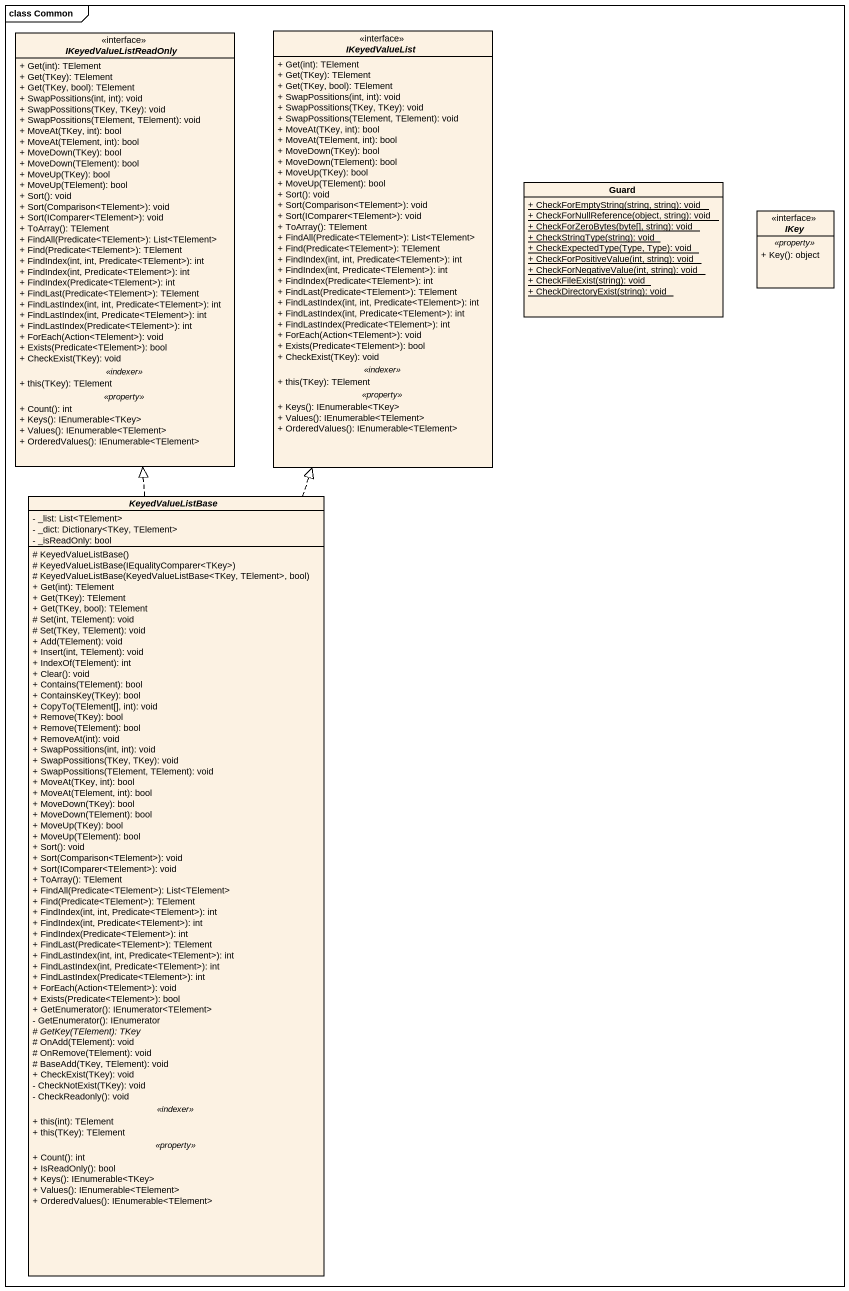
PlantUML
@startuml
mainframe class Common
hide circle
hide empty members
skinparam classAttributeIconSize 0
interface IKeyedValueListReadOnly <<interface>> {
  + Get(int): TElement
  + Get(TKey): TElement
  + Get(TKey, bool): TElement
  + SwapPossitions(int, int): void
  + SwapPossitions(TKey, TKey): void
  + SwapPossitions(TElement, TElement): void
  + MoveAt(TKey, int): bool
  + MoveAt(TElement, int): bool
  + MoveDown(TKey): bool
  + MoveDown(TElement): bool
  + MoveUp(TKey): bool
  + MoveUp(TElement): bool
  + Sort(): void
  + Sort(Comparison<TElement>): void
  + Sort(IComparer<TElement>): void
  + ToArray(): TElement
  + FindAll(Predicate<TElement>): List<TElement>
  + Find(Predicate<TElement>): TElement
  + FindIndex(int, int, Predicate<TElement>): int
  + FindIndex(int, Predicate<TElement>): int
  + FindIndex(Predicate<TElement>): int
  + FindLast(Predicate<TElement>): TElement
  + FindLastIndex(int, int, Predicate<TElement>): int
  + FindLastIndex(int, Predicate<TElement>): int
  + FindLastIndex(Predicate<TElement>): int
  + ForEach(Action<TElement>): void
  + Exists(Predicate<TElement>): bool
  + CheckExist(TKey): void
  .. <<indexer>> ..
  + this(TKey): TElement
  .. <<property>> ..
  + Count(): int
  + Keys(): IEnumerable<TKey>
  + Values(): IEnumerable<TElement>
  + OrderedValues(): IEnumerable<TElement>
}
interface IKeyedValueList <<interface>> {
  + Get(int): TElement
  + Get(TKey): TElement
  + Get(TKey, bool): TElement
  + SwapPossitions(int, int): void
  + SwapPossitions(TKey, TKey): void
  + SwapPossitions(TElement, TElement): void
  + MoveAt(TKey, int): bool
  + MoveAt(TElement, int): bool
  + MoveDown(TKey): bool
  + MoveDown(TElement): bool
  + MoveUp(TKey): bool
  + MoveUp(TElement): bool
  + Sort(): void
  + Sort(Comparison<TElement>): void
  + Sort(IComparer<TElement>): void
  + ToArray(): TElement
  + FindAll(Predicate<TElement>): List<TElement>
  + Find(Predicate<TElement>): TElement
  + FindIndex(int, int, Predicate<TElement>): int
  + FindIndex(int, Predicate<TElement>): int
  + FindIndex(Predicate<TElement>): int
  + FindLast(Predicate<TElement>): TElement
  + FindLastIndex(int, int, Predicate<TElement>): int
  + FindLastIndex(int, Predicate<TElement>): int
  + FindLastIndex(Predicate<TElement>): int
  + ForEach(Action<TElement>): void
  + Exists(Predicate<TElement>): bool
  + CheckExist(TKey): void
  .. <<indexer>> ..
  + this(TKey): TElement
  .. <<property>> ..
  + Keys(): IEnumerable<TKey>
  + Values(): IEnumerable<TElement>
  + OrderedValues(): IEnumerable<TElement>
}
class Guard {
  {static} + CheckForEmptyString(string, string): void
  {static} + CheckForNullReference(object, string): void
  {static} + CheckForZeroBytes(byte[], string): void
  {static} + CheckStringType(string): void
  {static} + CheckExpectedType(Type, Type): void
  {static} + CheckForPositiveValue(int, string): void
  {static} + CheckForNegativeValue(int, string): void
  {static} + CheckFileExist(string): void
  {static} + CheckDirectoryExist(string): void
}
interface IKey <<interface>> {
  .. <<property>> ..
  + Key(): object
}
abstract class KeyedValueListBase {
  - _list: List<TElement>
  - _dict: Dictionary<TKey, TElement>
  - _isReadOnly: bool
  --
  # KeyedValueListBase()
  # KeyedValueListBase(IEqualityComparer<TKey>)
  # KeyedValueListBase(KeyedValueListBase<TKey, TElement>, bool)
  + Get(int): TElement
  + Get(TKey): TElement
  + Get(TKey, bool): TElement
  # Set(int, TElement): void
  # Set(TKey, TElement): void
  + Add(TElement): void
  + Insert(int, TElement): void
  + IndexOf(TElement): int
  + Clear(): void
  + Contains(TElement): bool
  + ContainsKey(TKey): bool
  + CopyTo(TElement[], int): void
  + Remove(TKey): bool
  + Remove(TElement): bool
  + RemoveAt(int): void
  + SwapPossitions(int, int): void
  + SwapPossitions(TKey, TKey): void
  + SwapPossitions(TElement, TElement): void
  + MoveAt(TKey, int): bool
  + MoveAt(TElement, int): bool
  + MoveDown(TKey): bool
  + MoveDown(TElement): bool
  + MoveUp(TKey): bool
  + MoveUp(TElement): bool
  + Sort(): void
  + Sort(Comparison<TElement>): void
  + Sort(IComparer<TElement>): void
  + ToArray(): TElement
  + FindAll(Predicate<TElement>): List<TElement>
  + Find(Predicate<TElement>): TElement
  + FindIndex(int, int, Predicate<TElement>): int
  + FindIndex(int, Predicate<TElement>): int
  + FindIndex(Predicate<TElement>): int
  + FindLast(Predicate<TElement>): TElement
  + FindLastIndex(int, int, Predicate<TElement>): int
  + FindLastIndex(int, Predicate<TElement>): int
  + FindLastIndex(Predicate<TElement>): int
  + ForEach(Action<TElement>): void
  + Exists(Predicate<TElement>): bool
  + GetEnumerator(): IEnumerator<TElement>
  - GetEnumerator(): IEnumerator
  {abstract} # GetKey(TElement): TKey
  # OnAdd(TElement): void
  # OnRemove(TElement): void
  # BaseAdd(TKey, TElement): void
  + CheckExist(TKey): void
  - CheckNotExist(TKey): void
  - CheckReadonly(): void
  .. <<indexer>> ..
  + this(int): TElement
  + this(TKey): TElement
  .. <<property>> ..
  + Count(): int
  + IsReadOnly(): bool
  + Keys(): IEnumerable<TKey>
  + Values(): IEnumerable<TElement>
  + OrderedValues(): IEnumerable<TElement>
}
KeyedValueListBase .up.|> IKeyedValueListReadOnly
KeyedValueListBase .up.|> IKeyedValueList
@enduml
